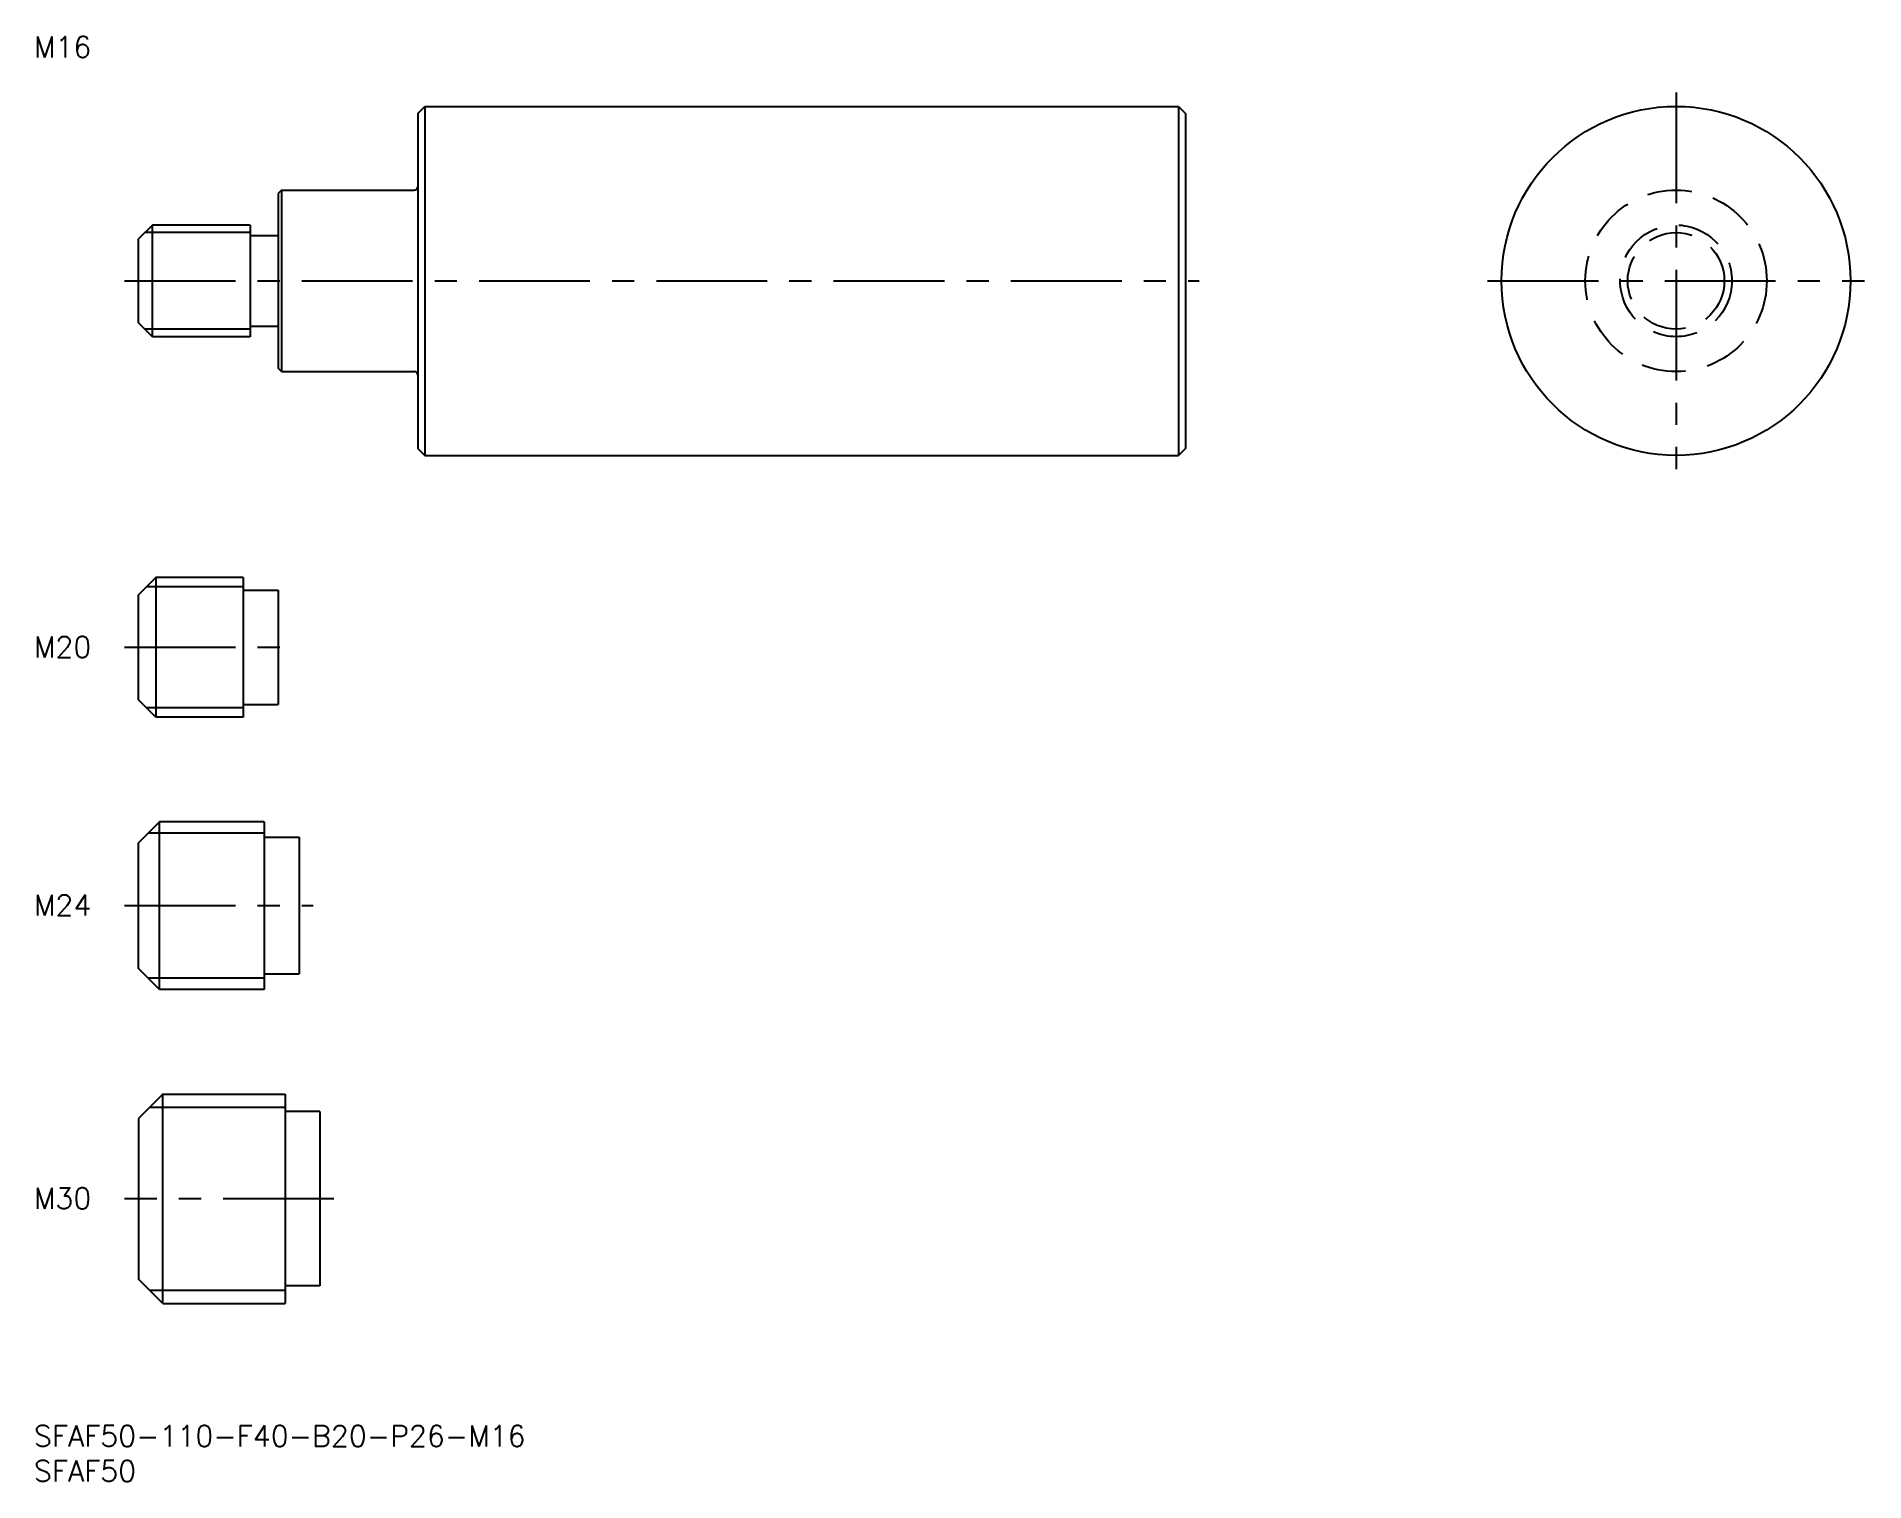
# Model space of a CAD drawing. Extents: x 0 to 262, y -8 to 199.
import ezdxf

# ---------------------------------------------------------------- set-up
doc = ezdxf.new("R2010")
doc.units = 0
doc.header["$LTSCALE"] = 0.5
doc.linetypes.add('CENTER', pattern=[50.8, 31.75, -6.35, 6.35, -6.35])
doc.linetypes.add('DASHED', pattern=[19.05, 12.7, -6.35])
for name, color, linetype in [('MSM_CENTER', 1, 'CENTER'), ('MSM_CONTINUOUS', 7, 'CONTINUOUS'), ('MSM_DASHED', 4, 'DASHED'), ('MSM_NARROW', 5, 'CONTINUOUS'), ('MSM_PART_NUMBER', 7, 'CONTINUOUS')]:
    doc.layers.add(name, color=color, linetype=linetype)
doc.styles.get("Standard").update_dxf_attribs({"font": 'txt.shx', "height": 1, "bigfont": 'bigfont.shx'})

# ---------------------------------------------------------------- blocks, each defined once
blk = doc.blocks.new('*U10')
at = {"layer": 'MSM_PART_NUMBER'}
blk.add_text('SFAF50-110-F40-B20-P26-M16', height=3, dxfattribs=at).set_placement((0, -3))
blk = doc.blocks.new('*U11')
at = {"layer": 'MSM_PART_NUMBER'}
blk.add_text('SFAF50', height=3, dxfattribs=at).set_placement((0, -8))
blk = doc.blocks.new('*U12')
at = {"layer": 'MSM_PART_NUMBER'}
blk.add_text('M30', height=3, dxfattribs=at).set_placement((0, 31.06))
blk = doc.blocks.new('*U13')
at = {"layer": 'MSM_PART_NUMBER'}
blk.add_text('M24', height=3, dxfattribs=at).set_placement((0, 73.06))
blk = doc.blocks.new('*U14')
at = {"layer": 'MSM_PART_NUMBER'}
blk.add_text('M20', height=3, dxfattribs=at).set_placement((0, 110.06))
blk = doc.blocks.new('*U15')
at = {"layer": 'MSM_PART_NUMBER'}
blk.add_text('M16', height=3, dxfattribs=at).set_placement((0, 196))

msp = doc.modelspace()

# ---------------------------------------------------------------- linework, layer by layer
at = {"layer": 'MSM_CENTER'}
for p, q in [((235.31, 191), (235.31, 137)), ((13, 164), (167, 164)), ((208.31, 164), (262.31, 164)), ((13, 111.5), (37, 111.5)), ((13, 74.5), (40, 74.5)), ((43, 32.5), (13, 32.5))]:
    msp.add_line(p, q, dxfattribs=at)
at = {"layer": 'MSM_CONTINUOUS'}
for p, q in [((55, 188), (56, 189)), ((56, 189), (56, 139)), ((56, 189), (164, 189)), ((164, 189), (164, 139)), ((164, 189), (165, 188)), ((55, 188), (55, 140)), ((165, 188), (165, 140)), ((35.5, 177), (35, 176.5)), ((35, 176.5), (35, 151.5)), ((35.5, 177), (35.5, 151)), ((35.5, 177), (54.5, 177)), ((17, 172), (15, 170)), ((31, 172), (17, 172)), ((17, 156), (17, 172)), ((31, 172), (31, 156)), ((31, 170.5), (35, 170.5)), ((15, 158), (15, 170)), ((17, 156), (15, 158)), ((31, 157.5), (35, 157.5)), ((31, 156), (17, 156)), ((35.5, 151), (35, 151.5)), ((35.5, 151), (54.5, 151)), ((55, 140), (56, 139)), ((56, 139), (164, 139)), ((165, 140), (164, 139)), ((17.5, 121.5), (15, 119)), ((30, 121.5), (17.5, 121.5)), ((17.5, 121.5), (17.5, 101.5)), ((30, 121.5), (30, 101.5)), ((15, 104), (15, 119)), ((30, 119.7), (35, 119.7)), ((35, 119.7), (35, 103.3)), ((17.5, 101.5), (15, 104)), ((30, 103.3), (35, 103.3)), ((30, 101.5), (17.5, 101.5)), ((18, 86.5), (15, 83.5)), ((33, 86.5), (18, 86.5)), ((18, 62.5), (18, 86.5)), ((33, 86.5), (33, 62.5)), ((33, 84.3), (38, 84.3)), ((38, 84.3), (38, 64.7)), ((15, 65.5), (15, 83.5)), ((18, 62.5), (15, 65.5)), ((33, 64.7), (38, 64.7)), ((33, 62.5), (18, 62.5)), ((18.5, 47.5), (15, 44)), ((18.5, 47.5), (36, 47.5)), ((18.5, 17.5), (18.5, 47.5)), ((36, 47.5), (36, 17.5)), ((41, 45), (36, 45)), ((41, 45), (41, 20)), ((15, 44), (15, 21)), ((18.5, 17.5), (15, 21)), ((41, 20), (36, 20)), ((18.5, 17.5), (36, 17.5))]:
    msp.add_line(p, q, dxfattribs=at)
msp.add_circle((235.31, 164), 25, dxfattribs=at)
for centre, start, end in [((54.5, 177.5), 270, 0), ((54.5, 150.5), 0, 90)]:
    msp.add_arc(centre, 0.5, start, end, dxfattribs=at)
at = {"layer": 'MSM_DASHED'}
for radius in [13, 8, 6.92]:
    msp.add_circle((235.31, 164), radius, dxfattribs=at)
at = {"layer": 'MSM_NARROW'}
for p, q in [((31, 170.92), (15.92, 170.92)), ((31, 157.08), (15.92, 157.08)), ((30, 120.15), (16.15, 120.15)), ((30, 102.85), (16.15, 102.85)), ((33, 84.88), (16.38, 84.88)), ((33, 64.12), (16.38, 64.12)), ((16.61, 45.61), (36, 45.61)), ((16.61, 19.39), (36, 19.39))]:
    msp.add_line(p, q, dxfattribs=at)

# ---------------------------------------------------------------- block references
at = {"layer": 'MSM_CONTINUOUS'}
for name in ['*U15', '*U14', '*U13', '*U12', '*U10', '*U11']:
    msp.add_blockref(name, (0, 0), dxfattribs=at)

doc.saveas('drawing.dxf')
